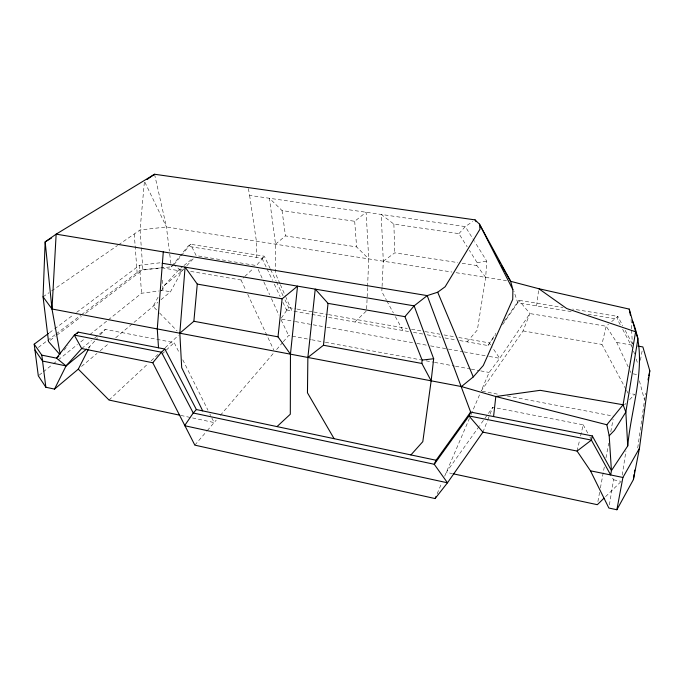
<?xml version="1.0" encoding="UTF-8"?>
<svg xmlns="http://www.w3.org/2000/svg" width="684" height="684" viewBox="0 0 684 684"><rect width="100%" height="100%" fill="white"/><g stroke="black" fill="none" stroke-linecap="round" stroke-linejoin="round"><path stroke-width="0.51" stroke-dasharray="3.42 2.56" d="M367.547 287.494L366.59 310.784L354.859 322.027M367.59 286.434L368.727 258.903L366.12 212.254L354.697 221.291L282.039 210.561L269.428 198.266L275.532 244.188L275.678 273.968L279.944 283.689M382.023 287.46L381.817 291.658L386.34 299.985M382.074 286.408L383.296 261.202L381.253 214.443L393.873 224.096L458.896 233.646L467.181 246.821M467.104 341.855L477.372 329.936L485.683 277.371L486.777 261.16L474.662 241.666M144.35 182.346L140.058 229.978L141.246 246.71M485.683 277.371L476.842 265.546L477.124 262.639L469.386 250.335M536.598 305.91L538.53 290.734M637.727 447.934L645.516 393.266M622.226 475.089L625.954 450.987M609.393 504.895L613.574 479.792L611.513 476.064M597.901 501.569L599.629 492.198M600.398 488.025L604.442 466.155M605.981 457.827L608.674 443.249M610.786 431.792L613.095 419.292M640.412 360.288L642.114 351.037M620.234 324.712L617.276 319.103L617.849 316.418L572.559 309.048M577.065 451.064L579.656 439.949M580.596 435.905L583.187 424.79L492.771 407.288L479.766 425.499M626.014 389.41L601.929 344.403L606.161 326.234L608.504 324.267M482.921 432.143L487.47 420.669M487.846 419.719L492.771 407.288M628.211 366.949L616.771 342.496L606.161 326.234L529.92 313.58L499.756 358.322L489.137 372.438L481.16 391.034L523.046 330.919L529.92 313.58L518.84 300.302L504.339 321.164M437.161 493.703L441.744 483.015M444.66 476.218L469.412 418.463M471.088 414.547L480.322 392.992M459.742 340.555L488.025 345.557L495.883 333.33M88.869 348.327L89.835 346.437L97.555 337.913M158.055 297.207L153.113 306.346L158.927 312.314M161.51 290.811L164.468 285.322L179.123 269.453L183.184 266.161M161.005 299.729L170.478 291.777L181.747 271.18L183.91 268.846M488.025 345.557L495.301 335.092M502.586 324.626L517.745 302.824L518.84 300.302L563.077 307.509M281.312 318.094L288.657 307.603L283.698 297.13M479.142 426.371L446.319 472.336L452.569 473.67M64.134 350.174L67.947 345.249M270.171 268.573L264.315 256.201L190.545 244.248L187.955 246.274L171.274 266.846L142.879 269.727L84.773 313.965M173.898 264.759L180.559 256.56M181.226 255.739L190.545 244.248L196.171 255.611L256.406 265.563L264.315 256.201L262.032 258.33L187.955 246.274M194.837 445.139L206.559 431.442M207.252 430.638L216.204 420.164M220.325 415.342L274.635 351.867M276.627 349.533L282.62 342.522M283.287 341.743L288.614 335.519L310.656 339.58M100.36 334.809L105.276 329.389L174.198 342.667L179.43 353.132M282.902 302.302L286.528 309.955L288.657 307.603L296.01 308.894M458.896 233.646L465.3 226.601L472.61 221.565M186.792 265.734L194.008 257.953M624.552 404.902L626.005 403.398M629.631 399.636L634.709 394.377L629.93 393.505M605.554 496.678L620.508 482.109M161.963 354.15L174.198 342.667M190.665 271.42L241.024 279.987L244.102 277.106M244.872 276.379L253.328 268.444M109.03 400.046L148.026 363.717M151.147 360.81L158.166 354.269M165.186 347.728L178.438 335.374M81.55 366.419L97 353.448M100.257 350.721L108.388 343.89M115.707 337.751L157.85 302.379M611.616 321.651L617.849 316.418L622.756 325.721M275.532 244.188L285.459 235.886L356.603 246.915L368.727 258.903M88.193 347.78L89.835 346.437M164.468 285.322L181.747 271.18L174.685 265.401M81.687 348.532L91.451 340.606M94.7 337.973L105.276 329.389M183.996 265.503L192.922 258.253M39.142 375.183L42.476 372.523M43.306 371.857L52.463 364.529M53.301 363.862L57.456 360.528M58.294 359.869L77.437 344.548M80.772 341.88L84.936 338.554M89.929 334.553L107.414 320.565M108.243 319.898L141.545 293.256L158.962 290.991M173.24 265.281L171.274 266.846L169.495 252.157M50.189 340.29L55.182 336.494M56.858 335.22L81.387 316.538M38.347 347.446L46.803 341.025M47.649 340.384L55.267 334.613M56.114 333.972L80.652 315.35M81.499 314.708L139.887 270.419L160.62 267.88M49.487 332.723L53.737 329.543M54.583 328.91L73.265 314.905M76.668 312.357L139.51 265.272L160.304 262.767M383.296 261.202L394.788 252.832L457.912 262.613M43.058 296.83L49.06 292.692M51.651 290.905L117.562 245.479M118.443 244.872L140.058 229.978L166.451 226.96L451.902 272.035M477.124 262.639L486.777 261.16M159.979 290.862L163.057 290.461L170.478 291.777M248.386 188.562L249.609 195.402L465.3 226.601L474.115 240.777M462.119 263.263L476.842 265.546M456.125 272.702L506.485 280.654M571.174 311.562L517.745 302.824L513.872 291.093M587.941 314.307L617.276 319.103M616.771 342.496L633.042 345.266L624.714 329.449M179.123 269.453L183.321 270.171M161.655 267.752L181.747 271.18M523.046 330.919L601.929 344.403M297.053 309.082L312.81 311.853M313.862 312.041L327.508 314.443M328.559 314.623L407.322 328.474M411.52 329.218L424.123 331.432M425.174 331.62L439.88 334.202M444.078 334.946L454.578 336.793M458.784 337.528L489.231 342.889L492.155 347.173M286.528 309.955L291.897 310.904L285.921 297.292M294 311.271L310.784 314.238M311.836 314.426L324.43 316.649M328.628 317.393L409.229 331.629M413.435 332.373L422.909 334.048M427.115 334.792L440.795 337.212M445.01 337.956L455.535 339.811M633.136 373.857L637.753 374.67M281.748 319.154L294.325 321.412M295.377 321.6L312.143 324.618M313.195 324.806L325.772 327.063M326.815 327.251L415.906 343.257M416.958 343.445L426.388 345.138M430.578 345.89L447.353 348.908M448.396 349.096L463.077 351.73M464.12 351.918L488.231 356.253M489.274 356.441L499.756 358.322L492.745 348.028M311.707 339.777L324.31 342.094M325.362 342.282L420.891 359.869M426.141 360.836L433.494 362.195M434.545 362.383L454.492 366.06M455.535 366.248L470.233 368.958M471.285 369.146L479.689 370.694M480.732 370.89L489.137 372.438M482.203 391.231L498.901 394.403M507.246 395.985L613.668 416.163M613.574 479.792L621.26 481.382M180.841 415.436L214.143 422.575L209.86 414.017M159.654 313.058L177.096 330.936M583.187 424.79L587.821 433.177M589.882 436.905L590.916 438.769M386.845 300.909L393.368 312.939M395.378 316.641L402.91 330.517M626.518 390.35L628.023 393.163M622.705 329.38L632.555 348.079M182.756 359.793L207.962 410.212M144.905 182.243L166.451 226.96L169.375 251.105M281.141 319.89L288.614 335.519M270.625 269.53L276.037 280.953M276.481 281.902L283.244 296.181M262.032 258.33L266.572 267.889M267.025 268.846L272.471 280.32M274.284 284.142L280.183 296.565M629.973 370.702L630.853 372.583M241.024 279.987L245.949 290.529M247.745 294.368L273.737 349.952M258.176 269.445L263.477 281.098M263.913 282.064L269.658 294.693M271.428 298.575L278.935 315.085M280.372 284.655L285.493 296.317M633.555 351.063L634.547 354.047M636.197 359.023L637.847 363.991M639.403 380.851L644.345 399.405M154.55 174.249L166.451 226.96M249.609 195.402L256.397 241.161L256.628 257.449M282.039 210.561L285.459 235.886M354.697 221.291L356.603 246.915M134.261 233.962L137.227 274.027M139.51 265.272L141.545 293.256M141.314 247.762L142.879 269.727M162.424 280.141L163.057 290.461M631.084 319.428L631.58 328.978M631.631 330.039L632.341 343.838M393.873 224.096L394.788 252.832"/><path stroke-width="1.03" d="M290.452 354.167L278.003 336.836L282.116 298.84L297.531 286.143L290.452 354.167L290.307 414.222L277.003 426.602M410.913 454.928L422.806 441.659L431.151 380.826L421.866 363.461L422.105 360.075L404.928 316.658L328.046 303.38L315.238 289.135L307.868 357.467L307.458 392.813L334.1 438.675M512.88 289.665L512.744 299.336L483.306 365.487L473.277 376.91L461.461 386.563L51.993 308.988L43.058 296.83L45.161 241.879L56.156 234.15L154.55 174.249L475.047 219.88L479.475 224.13L510.649 281.312L512.88 289.665L479.475 224.13L480.006 229.123L445.147 286.767L437.692 292.222L427.209 295.608L414.136 305.859L404.928 316.658M60.132 354.047L51.993 308.988L56.156 234.15L427.209 295.608L470.652 412.076L468.985 415.949L434.246 464.274L193.247 412.999L161.484 352.209L74.325 335.1L56.49 358.142L41.801 355.133L34.2 344.18L48.641 333.364M163.288 251.892L157.277 328.936L158.517 347.805M179.824 333.211L185.082 267.119L197.274 284.099L193.871 321.275L179.824 333.211L181.696 367.684L202.686 410.879M307.868 357.467L323.455 345.249L328.046 303.38M493.566 416.573L495.806 396.523L540.189 390.325L623.073 404.757L625.834 412.101L627.732 445.959L611.428 470.609L610.675 474.961L591.404 440.094L592.301 435.93L470.652 412.076L436.076 460.246L434.246 464.274L447.481 482.801L435.084 498.559L194.837 445.139L152.78 362.751L81.687 348.532L74.325 335.1L78.13 332.125L164.87 349.045L196.376 409.545L436.076 460.246M431.151 380.826L433.665 358.749L414.136 305.859L162.176 263.246M577.065 451.064L591.404 440.094L468.985 415.949L482.921 432.143L577.065 451.064L590.463 470.806L608.863 508.032L616.874 509.751L633.41 479.587L639.454 448.268L649.8 370.779L642.875 346.933L637.958 346.095M633.41 479.587L634.128 474.311M634.419 472.208L634.709 470.096M627.732 445.959C631.4 405.048 648.979 361.314 632.589 321.155M616.874 509.751L622.91 477.475L639.454 448.268M648.047 379.979L648.432 377.936M648.825 375.892L649.8 370.779M435.084 498.559L435.913 496.618M34.2 344.18L38.313 375.849L45.862 387.247L54.523 389.102L66.049 365.906L81.687 348.532M54.523 389.102L78.301 369.146L88.39 349.276M482.921 432.143L447.481 482.801L184.586 425.704L193.247 412.999L196.376 409.545M76.856 333.766L78.13 332.125M592.301 435.93L611.428 470.609L609.188 435.751L606.853 424.755L623.073 404.757L635.624 331.783L629.229 309.091L538.787 288.708L510.649 281.312L505.869 273.061M152.78 362.751L161.484 352.209L164.87 349.045M609.188 435.751L614.403 430.364L625.834 412.101L638.01 338.349L635.624 331.783L566.694 308.518L538.787 288.708M604.058 498.14L597.329 504.689L453.612 473.892M34.961 350.011L42.545 361.049L66.049 365.906L86.552 349.122M58.79 356.313L56.49 358.142L66.049 365.906M146.975 179.533L154.55 174.249M51.539 237.989L45.161 241.879L51.993 308.988M422.105 360.075L433.665 358.749M197.274 284.099L282.116 298.84M193.871 321.275L278.003 336.836M323.455 345.249L421.866 363.461M590.463 470.806L622.91 477.475M179.798 415.214L109.03 400.046L78.301 369.146M606.853 424.755L495.806 396.523L461.461 386.563M59.628 354.295L48.53 341.555L43.058 296.83M475.047 219.88L476.115 221.719M498.961 261.143L500.021 262.972M501.611 265.725L504.801 271.223M437.692 292.222L473.277 376.91M629.229 309.091L630.426 315.273M41.801 355.133L45.862 387.247"/></g></svg>
